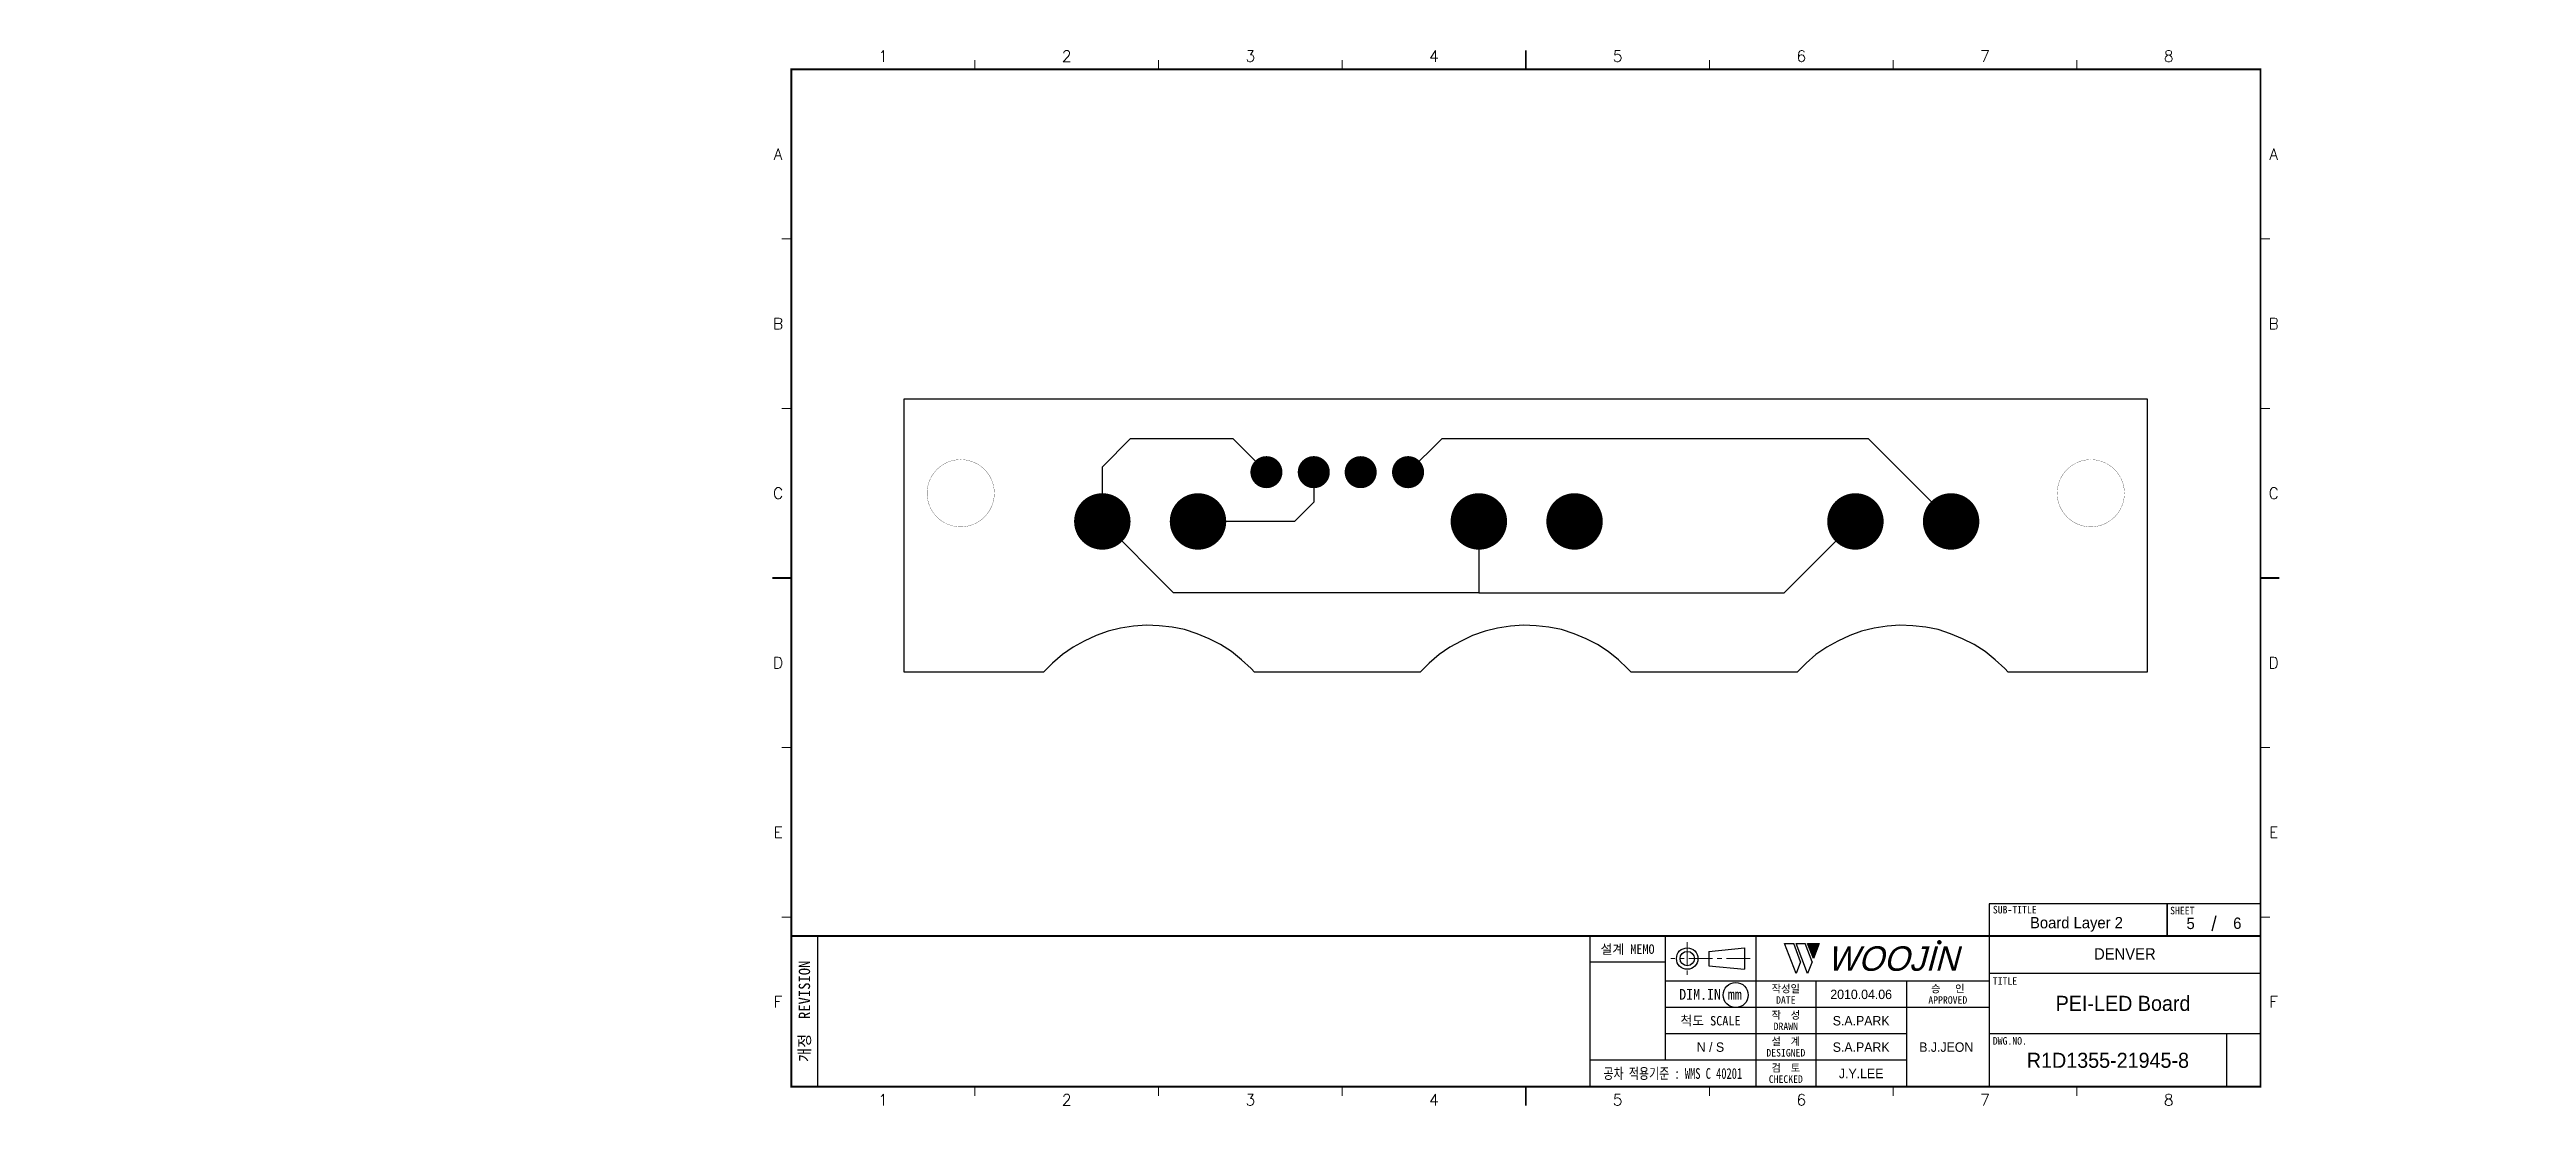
# Model space of a CAD drawing. Extents: x 295 to 953, y 10 to 290.
import ezdxf
from ezdxf.enums import TextEntityAlignment as Align

# ---------------------------------------------------------------- set-up
doc = ezdxf.new("R2010")
doc.units = 0
doc.header["$LTSCALE"] = 5
doc.header["$MEASUREMENT"] = 0
doc.linetypes.add('CENTER', pattern=[2, 1.25, -0.25, 0.25, -0.25])
doc.layers.get('0').update_dxf_attribs({"linetype": 'CONTINUOUS', "lineweight": 25})
for name, color, linetype, lineweight in [('2', 2, 'CENTER', 13), ('4', 4, 'CONTINUOUS', 18), ('6', 6, 'CONTINUOUS', 13)]:
    doc.layers.add(name, color=color, linetype=linetype, lineweight=lineweight)
for name, color, linetype in [('D2', 1, 'CONTINUOUS'), ('SHEET', 3, 'CONTINUOUS'), ('SP', 5, 'CONTINUOUS'), ('문자', 4, 'CONTINUOUS'), ('테두리', 3, 'CONTINUOUS')]:
    doc.layers.add(name, color=color, linetype=linetype)
doc.styles.add('MARK', font='ARLRDBD.TTF')
doc.styles.get("Standard").update_dxf_attribs({"font": 'simplex.shx'})
doc.styles.add('굴림', font='')
doc.styles.add('굴림체', font='')
doc.styles.get('굴림').set_extended_font_data('Gulim')
doc.styles.get('굴림체').set_extended_font_data('GulimChe')

# ---------------------------------------------------------------- blocks, each defined once
blk = doc.blocks.new('B')
at = {"layer": '문자'}
blk.add_hatch(color=256, dxfattribs=at).paths.add_polyline_path([(13.79, 10), (15.31, 6), (16.84, 10)])
at = {"color": 4, "const_width": 0.6}
blk.add_lwpolyline([(48.46, 10.32, 1), (49.06, 10.32, 1)], format="xyb", close=True, dxfattribs=at)
at = {"layer": '문자'}
for p, q in [((10.73, 2), (7.68, 10)), ((7.68, 10), (10.09, 10)), ((11.94, 5.16), (10.09, 10)), ((10.73, 10), (13.15, 10)), ((13.79, 2), (10.73, 10)), ((14.99, 5.16), (13.15, 10)), ((13.79, 10), (16.84, 10)), ((15.31, 6), (13.79, 10)), ((16.84, 10), (15.31, 6)), ((11.94, 5.16), (10.73, 2)), ((14.99, 5.16), (13.79, 2))]:
    blk.add_line(p, q, dxfattribs=at)
at = {"layer": '문자', "style": 'MARK', "oblique": 15}
blk.add_text('WOOJIN', height=6.5, dxfattribs=at).set_placement((36.4, 6), align=Align.MIDDLE_CENTER)
blk = doc.blocks.new('C')
blk.add_line((15, 285), (15, 285))
at = {"layer": '2'}
for p, q in [((252.83, 53.35), (252.83, 44.65)), ((269.53, 49), (248.48, 49))]:
    blk.add_line(p, q, dxfattribs=at)
at = {"layer": 'SHEET'}
for p, q in [((393.14, 60.3), (392.07, 56.28)), ((22, 55), (22, 15)), ((227, 55), (227, 15)), ((247, 55), (247, 22)), ((271, 55), (271, 15)), ((271, 55), (271, 15)), ((333, 55), (333, 15)), ((247, 48), (227, 48)), ((333, 43), (247, 43)), ((287, 43), (287, 15)), ((311, 43), (311, 15)), ((405, 45), (333, 45)), ((333, 36), (247, 36)), ((311, 29), (247, 29)), ((405, 29), (333, 29)), ((396, 29), (396, 15)), ((311, 22), (227, 22))]:
    blk.add_line(p, q, dxfattribs=at)
at = {"layer": 'SHEET', "color": 4}
for p, q in [((258.53, 50.9), (268.03, 51.85)), ((258.53, 50.9), (258.53, 47.1)), ((258.53, 47.1), (268.03, 46.15)), ((268.03, 51.85), (268.03, 46.15))]:
    blk.add_line(p, q, dxfattribs=at)
at = {"layer": 'SHEET'}
for points in [[(333, 55), (380.19, 55), (380.19, 63.49), (333, 63.49)], [(380.19, 55), (405, 55), (405, 63.49), (380.19, 63.49)]]:
    blk.add_lwpolyline(points, close=True, dxfattribs=at)
at = {"layer": 'SHEET', "color": 4}
for radius in [2.85, 1.9]:
    blk.add_circle((252.83, 49), radius, dxfattribs=at)
at = {"layer": 'SHEET'}
blk.add_circle((265.7, 39.32), 3.32, dxfattribs=at)
at = {"layer": '테두리'}
blk.add_line((405, 285), (405, 15), dxfattribs=at)
for points, const_width in [([(210, 290), (210, 285)], 0.5), ([(15, 285), (15, 15), (405, 15), (405, 285), (15, 285)], 0.5), ([(63.75, 287.5), (63.75, 285)], 0.3), ([(112.5, 287.5), (112.5, 285)], 0.3), ([(161.25, 287.5), (161.25, 285)], 0.3), ([(258.75, 287.5), (258.75, 285)], 0.3), ([(307.5, 287.5), (307.5, 285)], 0.3), ([(356.25, 287.5), (356.25, 285)], 0.3), ([(12.5, 240), (15, 240)], 0.3), ([(407.5, 240), (405, 240)], 0.3), ([(12.5, 195), (15, 195)], 0.3), ([(407.5, 195), (405, 195)], 0.3), ([(10, 150), (15, 150)], 0.5), ([(410, 150), (405, 150)], 0.5), ([(12.5, 105), (15, 105)], 0.3), ([(407.5, 105), (405, 105)], 0.3), ([(12.5, 60), (15, 60)], 0.3), ([(407.5, 60), (405, 60)], 0.3), ([(15, 55), (405, 55)], 0.5), ([(63.75, 12.5), (63.75, 15)], 0.3), ([(112.5, 12.5), (112.5, 15)], 0.3), ([(161.25, 12.5), (161.25, 15)], 0.3), ([(210, 10), (210, 15)], 0.5), ([(258.75, 12.5), (258.75, 15)], 0.3), ([(307.5, 12.5), (307.5, 15)], 0.3), ([(356.25, 12.5), (356.25, 15)], 0.3)]:
    blk.add_lwpolyline(points, dxfattribs=dict(at, const_width=const_width))
blk.add_blockref('B', (271, 43))
at = {"layer": '문자'}
for s, p in [('1', (39.38, 288.5)), ('2', (88.12, 288.5)), ('3', (136.88, 288.5)), ('4', (185.62, 288.5)), ('5', (234.38, 288.5)), ('6', (283.12, 288.5)), ('7', (331.88, 288.5)), ('8', (380.62, 288.5)), ('A', (11.5, 262.5)), ('A', (408.5, 262.5)), ('B', (11.5, 217.5)), ('B', (408.5, 217.5)), ('C', (11.5, 172.5)), ('C', (408.5, 172.5)), ('D', (11.5, 127.5)), ('D', (408.5, 127.5)), ('E', (11.5, 82.5)), ('E', (408.5, 82.5)), ('F', (11.5, 37.5)), ('F', (408.5, 37.5)), ('1', (39.38, 11.5)), ('2', (88.12, 11.5)), ('3', (136.88, 11.5)), ('4', (185.62, 11.5)), ('5', (234.38, 11.5)), ('6', (283.12, 11.5)), ('7', (331.88, 11.5)), ('8', (380.62, 11.5))]:
    blk.add_text(s, height=3, dxfattribs=at).set_placement(p, align=Align.MIDDLE)
at = {"layer": '문자', "style": '굴림체'}
for s, height, p in [('SUB-TITLE', 2, (339.77, 61.98)), ('SHEET', 2, (384.24, 61.74)), ('설계 MEMO', 2.5, (237, 51.5)), ('DIM.IN mm', 2.85, (259, 39.5)), ('작성일', 2, (279, 41)), ('승   인', 2, (322, 41)), ('척도 SCALE', 2.5, (259, 32.5)), ('작  성', 2, (279, 34)), ('DATE', 2, (279, 38)), ('APPROVED', 2, (322, 38)), ('설  계', 2, (279, 27)), ('DRAWN', 2, (279, 31)), ('DESIGNED', 2, (279, 24)), ('검  토', 2, (279, 20)), ('CHECKED', 2, (279, 17))]:
    blk.add_text(s, height=height, dxfattribs=at).set_placement(p, align=Align.MIDDLE_CENTER)
blk.add_text('개정  REVISION', height=3, rotation=90, dxfattribs=at).set_placement((18.5, 35), align=Align.MIDDLE_CENTER)
for s, p in [('TITLE', (333.95, 42.05)), ('DWG.NO.', (333.95, 26.15))]:
    blk.add_text(s, height=2, dxfattribs=at).set_placement(p)
at = {"layer": '문자', "style": '굴림체', "width": 0.75}
blk.add_text('공차 적용기준 : WMS C 40201', height=2.85, dxfattribs=at).set_placement((249, 18.5), align=Align.MIDDLE_CENTER)

msp = doc.modelspace()

# ---------------------------------------------------------------- linework, layer by layer
msp.add_line((491.98, 15), (491.98, 15))
msp.add_line((491.98, 15), (491.98, 15))
for points, const_width in [([(545.89, 172.5, -1), (528.04, 172.5, -1)], 0.0635), ([(620.24, 178.09, -1), (615.99, 178.09, -1)], 4.25), ([(621.32, 178.09, -1), (614.91, 178.09, -1)], 0.0635), ([(632.82, 178.09, -1), (628.56, 178.09, -1)], 4.25), ([(633.9, 178.09, -1), (627.48, 178.09, -1)], 0.0635), ([(645.26, 178.09, -1), (641.01, 178.09, -1)], 4.25), ([(646.34, 178.09, -1), (639.93, 178.09, -1)], 0.0635), ([(657.84, 178.09, -1), (653.58, 178.09, -1)], 4.25), ([(658.92, 178.09, -1), (652.5, 178.09, -1)], 0.0635), ([(845.86, 172.5, -1), (828.02, 172.5, -1)], 0.0635), ([(578.3, 165.01, -1), (570.81, 165.01, -1)], 7.49), ([(603.7, 165.01, -1), (596.21, 165.01, -1)], 7.49), ([(678.25, 165.01, -1), (670.76, 165.01, -1)], 7.49), ([(703.65, 165.01, -1), (696.16, 165.01, -1)], 7.49), ([(778.2, 165.01, -1), (770.71, 165.01, -1)], 7.49), ([(803.6, 165.01, -1), (796.11, 165.01, -1)], 7.49), ([(578.14, 165.13, -1), (570.71, 165.13, -1)], 0.0635), ([(603.54, 165.13, -1), (596.11, 165.13, -1)], 0.0635), ([(678.22, 165.13, -1), (670.79, 165.13, -1)], 0.0635), ([(703.62, 165.13, -1), (696.19, 165.13, -1)], 0.0635), ([(778.17, 165.13, -1), (770.74, 165.13, -1)], 0.0635), ([(803.57, 165.13, -1), (796.14, 165.13, -1)], 0.0635)]:
    msp.add_lwpolyline(points, format="xyb", close=True, dxfattribs=dict(const_width=const_width))
at = {"layer": 'D2', "color": 7}
for p, q in [((521.98, 125), (521.98, 197.52)), ((521.98, 197.52), (851.92, 197.52)), ((851.92, 197.52), (851.92, 125)), ((566.81, 131.6), (564.01, 129.7)), ((569.73, 133.26), (566.81, 131.6)), ((572.9, 134.78), (569.73, 133.26)), ((576.08, 135.92), (572.9, 134.78)), ((579.38, 136.68), (576.08, 135.92)), ((582.81, 137.19), (579.38, 136.68)), ((586.24, 137.45), (582.81, 137.19)), ((589.67, 137.32), (586.24, 137.45)), ((593.1, 136.94), (589.67, 137.32)), ((596.4, 136.3), (593.1, 136.94)), ((599.7, 135.16), (596.4, 136.3)), ((602.88, 133.89), (599.7, 135.16)), ((605.92, 132.37), (602.88, 133.89)), ((608.85, 130.46), (605.92, 132.37)), ((666.76, 131.6), (663.96, 129.7)), ((669.81, 133.26), (666.76, 131.6)), ((672.85, 134.78), (669.81, 133.26)), ((676.16, 135.92), (672.85, 134.78)), ((679.46, 136.68), (676.16, 135.92)), ((682.89, 137.19), (679.46, 136.68)), ((686.32, 137.45), (682.89, 137.19)), ((689.74, 137.32), (686.32, 137.45)), ((693.05, 136.94), (689.74, 137.32)), ((696.48, 136.3), (693.05, 136.94)), ((699.78, 135.16), (696.48, 136.3)), ((702.95, 133.89), (699.78, 135.16)), ((706, 132.37), (702.95, 133.89)), ((708.79, 130.46), (706, 132.37)), ((766.83, 131.6), (763.91, 129.7)), ((769.75, 133.26), (766.83, 131.6)), ((772.93, 134.78), (769.75, 133.26)), ((776.1, 135.92), (772.93, 134.78)), ((779.41, 136.68), (776.1, 135.92)), ((782.84, 137.19), (779.41, 136.68)), ((786.26, 137.45), (782.84, 137.19)), ((789.69, 137.32), (786.26, 137.45)), ((793.12, 136.94), (789.69, 137.32)), ((796.42, 136.3), (793.12, 136.94)), ((799.73, 135.16), (796.42, 136.3)), ((802.9, 133.89), (799.73, 135.16)), ((805.95, 132.37), (802.9, 133.89)), ((808.87, 130.46), (805.95, 132.37)), ((851.92, 135.03), (851.92, 125)), ((558.93, 125), (521.98, 125)), ((561.35, 127.41), (558.93, 125)), ((564.01, 129.7), (561.35, 127.41)), ((611.51, 128.3), (608.85, 130.46)), ((614.05, 126.02), (611.51, 128.3)), ((614.94, 125), (614.05, 126.02)), ((658.88, 125), (614.94, 125)), ((661.3, 127.41), (658.88, 125)), ((663.96, 129.7), (661.3, 127.41)), ((711.59, 128.3), (708.79, 130.46)), ((714, 126.02), (711.59, 128.3)), ((714.89, 125), (714, 126.02)), ((758.96, 125), (714.89, 125)), ((758.96, 125), (761.37, 127.41)), ((763.91, 129.7), (761.37, 127.41)), ((811.54, 128.3), (808.87, 130.46)), ((814.08, 126.02), (811.54, 128.3)), ((814.97, 125), (814.08, 126.02)), ((851.92, 125), (814.97, 125))]:
    msp.add_line(p, q, dxfattribs=at)
at = {"layer": 'SP', "color": 7}
for p, q in [((574.56, 179.48), (582.05, 186.98)), ((582.05, 186.98), (609.23, 186.98)), ((609.23, 186.98), (618.12, 178.09)), ((655.71, 178.09), (664.73, 186.98)), ((664.73, 186.98), (777.88, 186.98)), ((777.88, 186.98), (799.85, 165.01)), ((574.56, 165.01), (574.56, 179.48)), ((630.69, 178.09), (630.69, 170.09)), ((593.48, 146.08), (574.56, 165.01)), ((625.61, 165.01), (599.96, 165.01)), ((630.69, 170.09), (625.61, 165.01)), ((674.5, 165.01), (674.5, 146.08)), ((755.53, 146.08), (774.45, 165.01)), ((674.5, 146.08), (593.48, 146.08)), ((674.5, 146.08), (755.53, 146.08))]:
    msp.add_line(p, q, dxfattribs=at)

# ---------------------------------------------------------------- block references
msp.add_blockref('C', (476.98, 0))

# ---------------------------------------------------------------- texts
at = {"color": 4, "style": '굴림'}
for s, p in [('2010.04.06', (775.98, 39.5)), ('S.A.PARK', (775.98, 32.5)), ('S.A.PARK', (775.98, 25.5)), ('B.J.JEON', (798.57, 25.5)), ('J.Y.LEE', (775.98, 18.5))]:
    msp.add_text(s, height=2.5, dxfattribs=at).set_placement(p, align=Align.MIDDLE_CENTER)
at = {"layer": '4', "style": '굴림'}
for s, p in [('Board Layer 2', (833.13, 58.53)), ('5', (863.44, 58.33)), ('6', (875.83, 58.38)), ('DENVER', (845.98, 50.24))]:
    msp.add_text(s, height=3, dxfattribs=at).set_placement(p, align=Align.MIDDLE_CENTER)
at = {"layer": '6', "char_height": 3.5278, "width": 39.2183, "attachment_point": 4}
for insert in [(295.11, 181.28), (295.11, 173.63)]:
    msp.add_mtext('{\\f굴림|b0|i0|c129;\\C7;', dxfattribs=dict(at, insert=insert))
at = {"layer": '6', "color": 4, "char_height": 3, "attachment_point": 4, "style": '굴림체'}
for insert, width in [((905.28, 137.42), 36.962), ((952.58, 106.26), 52.2944), ((952.58, 102.14), 52.2944), ((573.67, 73.54), 36.962)]:
    msp.add_mtext('{\\f굴림|b0|i0|c129;\\C7;', dxfattribs=dict(at, insert=insert, width=width))
at = {"layer": '문자', "style": '굴림'}
for s, height, p in [('PEI-LED Board', 4, (845.5, 37.11)), ('N / S', 2.5, (735.98, 25.5)), ('R1D1355-21945-8', 4, (841.48, 22))]:
    msp.add_text(s, height=height, dxfattribs=at).set_placement(p, align=Align.MIDDLE_CENTER)

doc.saveas('drawing.dxf')
